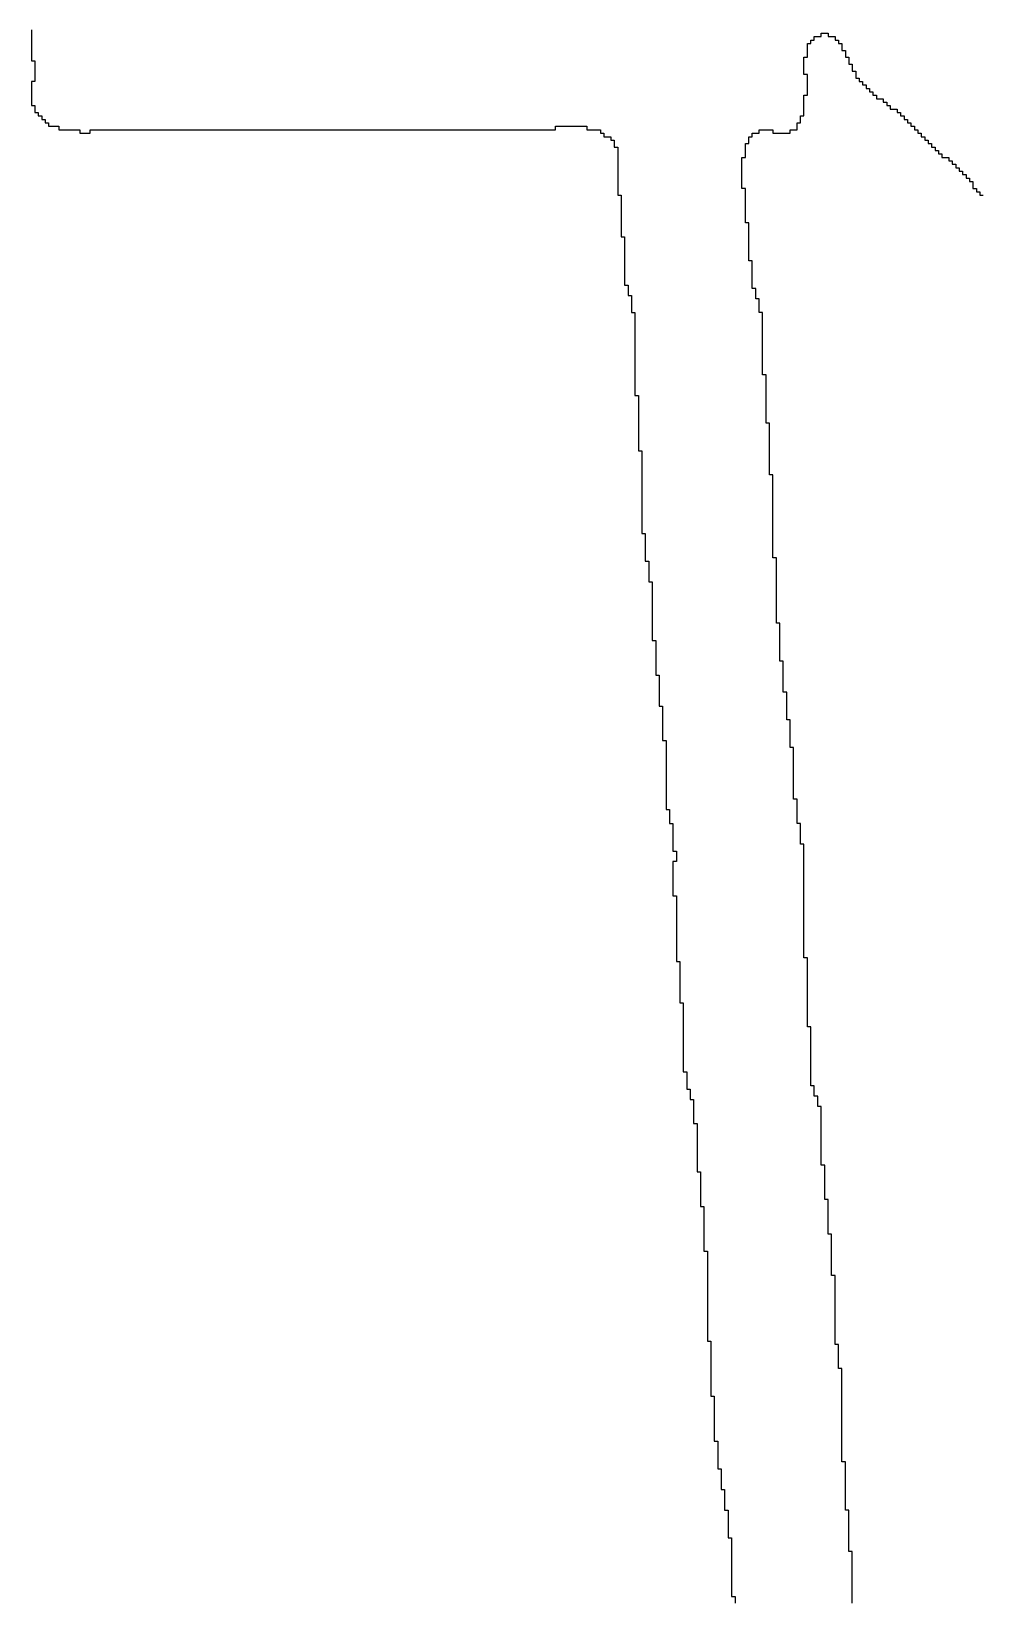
# Model space of a CAD drawing. Header units: millimetres. Extents: x 9.6 to 105, y 7.6 to 66.9.
# Drawn here: x 87.503 to 87.88, y 22.93 to 23.552 of the extents above; entities that cross this region are included whole.
import ezdxf

# ---------------------------------------------------------------- set-up
doc = ezdxf.new("R2010")
doc.units = ezdxf.units.MM
doc.layers.add('BottomOverlay', color=54, linetype='Continuous')

msp = doc.modelspace()

# ---------------------------------------------------------------- linework, layer by layer
at = {"layer": 'BottomOverlay'}
for p, q in [((87.503, 23.55228), (87.503, 23.55092)), ((87.503, 23.55092), (87.503, 23.54955)), ((87.503, 23.54955), (87.503, 23.54818)), ((87.81331, 23.54818), (87.81331, 23.54955)), ((87.81331, 23.54955), (87.81604, 23.54955)), ((87.81604, 23.54955), (87.81604, 23.55092)), ((87.81604, 23.55092), (87.81878, 23.55092)), ((87.81878, 23.55092), (87.81878, 23.54955)), ((87.81878, 23.54955), (87.82151, 23.54955)), ((87.82151, 23.54955), (87.82151, 23.54818)), ((87.503, 23.54818), (87.503, 23.54681)), ((87.503, 23.54681), (87.503, 23.54545)), ((87.503, 23.54545), (87.503, 23.54408)), ((87.503, 23.54408), (87.503, 23.54271)), ((87.503, 23.54271), (87.503, 23.54134)), ((87.81058, 23.54545), (87.81058, 23.54681)), ((87.81058, 23.54681), (87.81195, 23.54681)), ((87.81058, 23.54408), (87.81058, 23.54545)), ((87.81058, 23.54271), (87.81058, 23.54408)), ((87.81058, 23.54134), (87.81058, 23.54271)), ((87.81195, 23.54681), (87.81195, 23.54818)), ((87.81195, 23.54818), (87.81331, 23.54818)), ((87.82151, 23.54818), (87.82288, 23.54818)), ((87.82288, 23.54818), (87.82288, 23.54681)), ((87.82288, 23.54681), (87.82425, 23.54681)), ((87.82425, 23.54681), (87.82425, 23.54545)), ((87.82425, 23.54545), (87.82425, 23.54408)), ((87.82425, 23.54408), (87.82561, 23.54408)), ((87.82561, 23.54408), (87.82561, 23.54271)), ((87.82561, 23.54271), (87.82561, 23.54134)), ((87.503, 23.54134), (87.503, 23.53998)), ((87.503, 23.53998), (87.50437, 23.53998)), ((87.50437, 23.53998), (87.50437, 23.53861)), ((87.50437, 23.53861), (87.50437, 23.53725)), ((87.50437, 23.53725), (87.50437, 23.53588)), ((87.80921, 23.53998), (87.80921, 23.54134)), ((87.80921, 23.54134), (87.81058, 23.54134)), ((87.80921, 23.53861), (87.80921, 23.53998)), ((87.80921, 23.53725), (87.80921, 23.53861)), ((87.80921, 23.53588), (87.80921, 23.53725)), ((87.82561, 23.54134), (87.82698, 23.54134)), ((87.82698, 23.54134), (87.82698, 23.53998)), ((87.82698, 23.53998), (87.82698, 23.53861)), ((87.82698, 23.53861), (87.82835, 23.53861)), ((87.82835, 23.53861), (87.82835, 23.53725)), ((87.82835, 23.53725), (87.82835, 23.53588)), ((87.50437, 23.53178), (87.503, 23.53178)), ((87.503, 23.53178), (87.503, 23.53041)), ((87.503, 23.53041), (87.503, 23.52904)), ((87.50437, 23.53588), (87.50437, 23.53451)), ((87.50437, 23.53451), (87.50437, 23.53314)), ((87.50437, 23.53314), (87.50437, 23.53178)), ((87.80921, 23.53451), (87.80921, 23.53588)), ((87.81058, 23.53451), (87.80921, 23.53451)), ((87.81058, 23.53314), (87.81058, 23.53451)), ((87.81058, 23.53178), (87.81058, 23.53314)), ((87.81058, 23.53041), (87.81058, 23.53178)), ((87.81058, 23.52904), (87.81058, 23.53041)), ((87.82835, 23.53588), (87.82972, 23.53588)), ((87.82972, 23.53588), (87.82972, 23.53451)), ((87.82972, 23.53451), (87.82972, 23.53314)), ((87.82972, 23.53314), (87.83108, 23.53314)), ((87.83108, 23.53314), (87.83108, 23.53178)), ((87.83108, 23.53178), (87.83245, 23.53178)), ((87.83245, 23.53178), (87.83245, 23.53041)), ((87.83245, 23.53041), (87.83382, 23.53041)), ((87.83382, 23.53041), (87.83382, 23.52904)), ((87.503, 23.52904), (87.503, 23.52767)), ((87.503, 23.52767), (87.503, 23.52631)), ((87.503, 23.52631), (87.503, 23.52494)), ((87.503, 23.52494), (87.503, 23.52358)), ((87.80921, 23.52494), (87.80921, 23.52631)), ((87.80921, 23.52631), (87.81058, 23.52631)), ((87.80921, 23.52358), (87.80921, 23.52494)), ((87.81058, 23.52767), (87.81058, 23.52904)), ((87.81058, 23.52631), (87.81058, 23.52767)), ((87.83382, 23.52904), (87.83518, 23.52904)), ((87.83518, 23.52904), (87.83518, 23.52767)), ((87.83518, 23.52767), (87.83655, 23.52767)), ((87.83655, 23.52767), (87.83655, 23.52631)), ((87.83655, 23.52631), (87.83792, 23.52631)), ((87.83792, 23.52631), (87.83792, 23.52494)), ((87.83792, 23.52494), (87.84065, 23.52494)), ((87.84065, 23.52494), (87.84065, 23.52358)), ((87.503, 23.52358), (87.503, 23.52221)), ((87.503, 23.52221), (87.50437, 23.52221)), ((87.50437, 23.52221), (87.50437, 23.52084)), ((87.50437, 23.52084), (87.50437, 23.51947)), ((87.50437, 23.51947), (87.50573, 23.51947)), ((87.50573, 23.51947), (87.50573, 23.51811)), ((87.50573, 23.51811), (87.5071, 23.51811)), ((87.5071, 23.51811), (87.5071, 23.51674)), ((87.80784, 23.51674), (87.80784, 23.51811)), ((87.80784, 23.51811), (87.80921, 23.51811)), ((87.80921, 23.52221), (87.80921, 23.52358)), ((87.80921, 23.52084), (87.80921, 23.52221)), ((87.80921, 23.51947), (87.80921, 23.52084)), ((87.80921, 23.51811), (87.80921, 23.51947)), ((87.84065, 23.52358), (87.84202, 23.52358)), ((87.84202, 23.52358), (87.84202, 23.52221)), ((87.84202, 23.52221), (87.84339, 23.52221)), ((87.84339, 23.52221), (87.84339, 23.52084)), ((87.84339, 23.52084), (87.84612, 23.52084)), ((87.84612, 23.52084), (87.84612, 23.51947)), ((87.84612, 23.51947), (87.84749, 23.51947)), ((87.84749, 23.51947), (87.84749, 23.51811)), ((87.84749, 23.51811), (87.84885, 23.51811)), ((87.84885, 23.51811), (87.84885, 23.51674)), ((87.5071, 23.51674), (87.50847, 23.51674)), ((87.50847, 23.51674), (87.50847, 23.51537)), ((87.50847, 23.51537), (87.50984, 23.51537)), ((87.50984, 23.51537), (87.50984, 23.514)), ((87.50984, 23.514), (87.51393, 23.514)), ((87.51393, 23.514), (87.51393, 23.51264)), ((87.51393, 23.51264), (87.52214, 23.51264)), ((87.52214, 23.51264), (87.52214, 23.51127)), ((87.52624, 23.51127), (87.52624, 23.51264)), ((87.52624, 23.51264), (87.71078, 23.51264)), ((87.71078, 23.51264), (87.71078, 23.514)), ((87.71078, 23.514), (87.72309, 23.514)), ((87.72309, 23.514), (87.72309, 23.51264)), ((87.72309, 23.51264), (87.72856, 23.51264)), ((87.72856, 23.51264), (87.72856, 23.51127)), ((87.79144, 23.51127), (87.79144, 23.51264)), ((87.79144, 23.51264), (87.79691, 23.51264)), ((87.79691, 23.51264), (87.79691, 23.51127)), ((87.80374, 23.51127), (87.80374, 23.51264)), ((87.80374, 23.51264), (87.80648, 23.51264)), ((87.80648, 23.514), (87.80648, 23.51537)), ((87.80648, 23.51537), (87.80784, 23.51537)), ((87.80648, 23.51264), (87.80648, 23.514)), ((87.80784, 23.51537), (87.80784, 23.51674)), ((87.84885, 23.51674), (87.85022, 23.51674)), ((87.85022, 23.51674), (87.85022, 23.51537)), ((87.85022, 23.51537), (87.85159, 23.51537)), ((87.85159, 23.51537), (87.85159, 23.514)), ((87.85159, 23.514), (87.85295, 23.514)), ((87.85295, 23.514), (87.85295, 23.51264)), ((87.85295, 23.51264), (87.85432, 23.51264)), ((87.85432, 23.51264), (87.85432, 23.51127)), ((87.52214, 23.51127), (87.52624, 23.51127)), ((87.72856, 23.51127), (87.72992, 23.51127)), ((87.72992, 23.51127), (87.72992, 23.5099)), ((87.72992, 23.5099), (87.73266, 23.5099)), ((87.73266, 23.5099), (87.73266, 23.50854)), ((87.73266, 23.50854), (87.73402, 23.50854)), ((87.73402, 23.50854), (87.73402, 23.50717)), ((87.73402, 23.50717), (87.73402, 23.5058)), ((87.73402, 23.5058), (87.73539, 23.5058)), ((87.73539, 23.5058), (87.73539, 23.50444)), ((87.78597, 23.5058), (87.78597, 23.50717)), ((87.78597, 23.50717), (87.78734, 23.50717)), ((87.78597, 23.50444), (87.78597, 23.5058)), ((87.78734, 23.50854), (87.78734, 23.5099)), ((87.78734, 23.5099), (87.7887, 23.5099)), ((87.78734, 23.50717), (87.78734, 23.50854)), ((87.7887, 23.5099), (87.7887, 23.51127)), ((87.7887, 23.51127), (87.79144, 23.51127)), ((87.79691, 23.51127), (87.80374, 23.51127)), ((87.85432, 23.51127), (87.85569, 23.51127)), ((87.85569, 23.51127), (87.85569, 23.5099)), ((87.85569, 23.5099), (87.85706, 23.5099)), ((87.85706, 23.5099), (87.85706, 23.50854)), ((87.85706, 23.50854), (87.85842, 23.50854)), ((87.85842, 23.50854), (87.85842, 23.50717)), ((87.85842, 23.50717), (87.85979, 23.50717)), ((87.85979, 23.50717), (87.85979, 23.5058)), ((87.85979, 23.5058), (87.86116, 23.5058)), ((87.86116, 23.5058), (87.86116, 23.50444)), ((87.73539, 23.50444), (87.73539, 23.50307)), ((87.73539, 23.50307), (87.73539, 23.5017)), ((87.73539, 23.5017), (87.73539, 23.50034)), ((87.73539, 23.50034), (87.73539, 23.49897)), ((87.73539, 23.49897), (87.73539, 23.4976)), ((87.7846, 23.50034), (87.7846, 23.5017)), ((87.7846, 23.5017), (87.78597, 23.5017)), ((87.7846, 23.49897), (87.7846, 23.50034)), ((87.7846, 23.4976), (87.7846, 23.49897)), ((87.78597, 23.50307), (87.78597, 23.50444)), ((87.78597, 23.5017), (87.78597, 23.50307)), ((87.86116, 23.50444), (87.86252, 23.50444)), ((87.86252, 23.50444), (87.86252, 23.50307)), ((87.86252, 23.50307), (87.86389, 23.50307)), ((87.86389, 23.50307), (87.86389, 23.5017)), ((87.86389, 23.5017), (87.86662, 23.5017)), ((87.86662, 23.5017), (87.86662, 23.50034)), ((87.86662, 23.50034), (87.86799, 23.50034)), ((87.86799, 23.50034), (87.86799, 23.49897)), ((87.86799, 23.49897), (87.86936, 23.49897)), ((87.86936, 23.49897), (87.86936, 23.4976)), ((87.73539, 23.4976), (87.73539, 23.49623)), ((87.73539, 23.49623), (87.73539, 23.49487)), ((87.73539, 23.49487), (87.73539, 23.4935)), ((87.73539, 23.4935), (87.73539, 23.49213)), ((87.7846, 23.49623), (87.7846, 23.4976)), ((87.7846, 23.49487), (87.7846, 23.49623)), ((87.7846, 23.4935), (87.7846, 23.49487)), ((87.7846, 23.49213), (87.7846, 23.4935)), ((87.86936, 23.4976), (87.87073, 23.4976)), ((87.87073, 23.4976), (87.87073, 23.49623)), ((87.87073, 23.49623), (87.87209, 23.49623)), ((87.87209, 23.49623), (87.87209, 23.49487)), ((87.87209, 23.49487), (87.87346, 23.49487)), ((87.87346, 23.49487), (87.87346, 23.4935)), ((87.87346, 23.4935), (87.87483, 23.4935)), ((87.87483, 23.4935), (87.87483, 23.49213)), ((87.73539, 23.49213), (87.73539, 23.49077)), ((87.73539, 23.49077), (87.73539, 23.4894)), ((87.73539, 23.4894), (87.73539, 23.48803)), ((87.73539, 23.48803), (87.73539, 23.48667)), ((87.73539, 23.48667), (87.73676, 23.48667)), ((87.73676, 23.48667), (87.73676, 23.4853)), ((87.7846, 23.49077), (87.7846, 23.49213)), ((87.7846, 23.4894), (87.7846, 23.49077)), ((87.78597, 23.4894), (87.7846, 23.4894)), ((87.78597, 23.48803), (87.78597, 23.4894)), ((87.78597, 23.48667), (87.78597, 23.48803)), ((87.78597, 23.4853), (87.78597, 23.48667)), ((87.87483, 23.49213), (87.87619, 23.49213)), ((87.87619, 23.49213), (87.87619, 23.49077)), ((87.87619, 23.49077), (87.87619, 23.4894)), ((87.87619, 23.4894), (87.87756, 23.4894)), ((87.87756, 23.4894), (87.87756, 23.48803)), ((87.87756, 23.48803), (87.87893, 23.48803)), ((87.87893, 23.48803), (87.87893, 23.48667)), ((87.87893, 23.48667), (87.88029, 23.48667)), ((87.73676, 23.4853), (87.73676, 23.48393)), ((87.73676, 23.48393), (87.73676, 23.48256)), ((87.73676, 23.48256), (87.73676, 23.4812)), ((87.73676, 23.4812), (87.73676, 23.47983)), ((87.78597, 23.48393), (87.78597, 23.4853)), ((87.78597, 23.48256), (87.78597, 23.48393)), ((87.78597, 23.4812), (87.78597, 23.48256)), ((87.78597, 23.47983), (87.78597, 23.4812)), ((87.73676, 23.47983), (87.73676, 23.47846)), ((87.73676, 23.47846), (87.73676, 23.4771)), ((87.73676, 23.4771), (87.73676, 23.47573)), ((87.73676, 23.47573), (87.73676, 23.47436)), ((87.73676, 23.47436), (87.73676, 23.473)), ((87.78597, 23.47846), (87.78597, 23.47983)), ((87.78597, 23.4771), (87.78597, 23.47846)), ((87.78597, 23.47573), (87.78597, 23.4771)), ((87.78734, 23.47573), (87.78597, 23.47573)), ((87.78734, 23.47436), (87.78734, 23.47573)), ((87.78734, 23.473), (87.78734, 23.47436)), ((87.73676, 23.473), (87.73676, 23.47163)), ((87.73676, 23.47163), (87.73676, 23.47026)), ((87.73676, 23.47026), (87.73813, 23.47026)), ((87.73813, 23.47026), (87.73813, 23.46889)), ((87.73813, 23.46889), (87.73813, 23.46753)), ((87.78734, 23.47163), (87.78734, 23.473)), ((87.78734, 23.47026), (87.78734, 23.47163)), ((87.78734, 23.46889), (87.78734, 23.47026)), ((87.78734, 23.46753), (87.78734, 23.46889)), ((87.73813, 23.46753), (87.73813, 23.46616)), ((87.73813, 23.46616), (87.73813, 23.46479)), ((87.73813, 23.46479), (87.73813, 23.46343)), ((87.73813, 23.46343), (87.73813, 23.46206)), ((87.73813, 23.46206), (87.73813, 23.46069)), ((87.78734, 23.46616), (87.78734, 23.46753)), ((87.78734, 23.46479), (87.78734, 23.46616)), ((87.78734, 23.46343), (87.78734, 23.46479)), ((87.78734, 23.46206), (87.78734, 23.46343)), ((87.78734, 23.46069), (87.78734, 23.46206)), ((87.73813, 23.46069), (87.73813, 23.45933)), ((87.73813, 23.45933), (87.73813, 23.45796)), ((87.73813, 23.45796), (87.73813, 23.45659)), ((87.73813, 23.45659), (87.73813, 23.45522)), ((87.7887, 23.46069), (87.78734, 23.46069)), ((87.7887, 23.45933), (87.7887, 23.46069)), ((87.7887, 23.45796), (87.7887, 23.45933)), ((87.7887, 23.45659), (87.7887, 23.45796)), ((87.7887, 23.45522), (87.7887, 23.45659)), ((87.73813, 23.45522), (87.73813, 23.45386)), ((87.73813, 23.45386), (87.73813, 23.45249)), ((87.73813, 23.45249), (87.73813, 23.45112)), ((87.73813, 23.45112), (87.73949, 23.45112)), ((87.73949, 23.45112), (87.73949, 23.44975)), ((87.73949, 23.44975), (87.73949, 23.44839)), ((87.7887, 23.45386), (87.7887, 23.45522)), ((87.7887, 23.45249), (87.7887, 23.45386)), ((87.7887, 23.45112), (87.7887, 23.45249)), ((87.7887, 23.44975), (87.7887, 23.45112)), ((87.79007, 23.44975), (87.7887, 23.44975)), ((87.79007, 23.44839), (87.79007, 23.44975)), ((87.73949, 23.44839), (87.73949, 23.44702)), ((87.73949, 23.44702), (87.74086, 23.44702)), ((87.74086, 23.44702), (87.74086, 23.44566)), ((87.74086, 23.44566), (87.74086, 23.44429)), ((87.74086, 23.44429), (87.74086, 23.44292)), ((87.74086, 23.44292), (87.74086, 23.44155)), ((87.79007, 23.44702), (87.79007, 23.44839)), ((87.79007, 23.44566), (87.79007, 23.44702)), ((87.79144, 23.44566), (87.79007, 23.44566)), ((87.79144, 23.44429), (87.79144, 23.44566)), ((87.79144, 23.44292), (87.79144, 23.44429)), ((87.79144, 23.44155), (87.79144, 23.44292)), ((87.74086, 23.44155), (87.74086, 23.44019)), ((87.74086, 23.44019), (87.74223, 23.44019)), ((87.74223, 23.44019), (87.74223, 23.43882)), ((87.74223, 23.43882), (87.74223, 23.43745)), ((87.74223, 23.43745), (87.74223, 23.43608)), ((87.79144, 23.44019), (87.79144, 23.44155)), ((87.79281, 23.44019), (87.79144, 23.44019)), ((87.79281, 23.43882), (87.79281, 23.44019)), ((87.79281, 23.43745), (87.79281, 23.43882)), ((87.79281, 23.43608), (87.79281, 23.43745)), ((87.74223, 23.43608), (87.74223, 23.43472)), ((87.74223, 23.43472), (87.74223, 23.43335)), ((87.74223, 23.43335), (87.74223, 23.43199)), ((87.74223, 23.43199), (87.74223, 23.43062)), ((87.74223, 23.43062), (87.74223, 23.42925)), ((87.79281, 23.43472), (87.79281, 23.43608)), ((87.79281, 23.43335), (87.79281, 23.43472)), ((87.79281, 23.43199), (87.79281, 23.43335)), ((87.79281, 23.43062), (87.79281, 23.43199)), ((87.79281, 23.42925), (87.79281, 23.43062)), ((87.74223, 23.42925), (87.74223, 23.42788)), ((87.74223, 23.42788), (87.74223, 23.42652)), ((87.74223, 23.42652), (87.74223, 23.42515)), ((87.74223, 23.42515), (87.74223, 23.42378)), ((87.79281, 23.42788), (87.79281, 23.42925)), ((87.79281, 23.42652), (87.79281, 23.42788)), ((87.79281, 23.42515), (87.79281, 23.42652)), ((87.79281, 23.42378), (87.79281, 23.42515)), ((87.74223, 23.42378), (87.74223, 23.42241)), ((87.74223, 23.42241), (87.74223, 23.42105)), ((87.74223, 23.42105), (87.74223, 23.41968)), ((87.74223, 23.41968), (87.74223, 23.41831)), ((87.74223, 23.41831), (87.74223, 23.41695)), ((87.79281, 23.42241), (87.79281, 23.42378)), ((87.79281, 23.42105), (87.79281, 23.42241)), ((87.79281, 23.41968), (87.79281, 23.42105)), ((87.79281, 23.41831), (87.79281, 23.41968)), ((87.79281, 23.41695), (87.79281, 23.41831)), ((87.74223, 23.41695), (87.74223, 23.41558)), ((87.74223, 23.41558), (87.74223, 23.41421)), ((87.74223, 23.41421), (87.74223, 23.41285)), ((87.74223, 23.41285), (87.74223, 23.41148)), ((87.79281, 23.41558), (87.79281, 23.41695)), ((87.79417, 23.41558), (87.79281, 23.41558)), ((87.79417, 23.41421), (87.79417, 23.41558)), ((87.79417, 23.41285), (87.79417, 23.41421)), ((87.79417, 23.41148), (87.79417, 23.41285)), ((87.74223, 23.41148), (87.74223, 23.41011)), ((87.74223, 23.41011), (87.74223, 23.40875)), ((87.74223, 23.40875), (87.74223, 23.40738)), ((87.74223, 23.40738), (87.74359, 23.40738)), ((87.74359, 23.40738), (87.74359, 23.40601)), ((87.74359, 23.40601), (87.74359, 23.40464)), ((87.79417, 23.41011), (87.79417, 23.41148)), ((87.79417, 23.40875), (87.79417, 23.41011)), ((87.79417, 23.40738), (87.79417, 23.40875)), ((87.79417, 23.40601), (87.79417, 23.40738)), ((87.79417, 23.40464), (87.79417, 23.40601)), ((87.74359, 23.40464), (87.74359, 23.40328)), ((87.74359, 23.40328), (87.74359, 23.40191)), ((87.74359, 23.40191), (87.74359, 23.40054)), ((87.74359, 23.40054), (87.74359, 23.39918)), ((87.79417, 23.40328), (87.79417, 23.40464)), ((87.79417, 23.40191), (87.79417, 23.40328)), ((87.79417, 23.40054), (87.79417, 23.40191)), ((87.79417, 23.39918), (87.79417, 23.40054)), ((87.74359, 23.39918), (87.74359, 23.39781)), ((87.74359, 23.39781), (87.74359, 23.39644)), ((87.74359, 23.39644), (87.74359, 23.39508)), ((87.74359, 23.39508), (87.74359, 23.39371)), ((87.74359, 23.39371), (87.74359, 23.39234)), ((87.79417, 23.39781), (87.79417, 23.39918)), ((87.79417, 23.39644), (87.79417, 23.39781)), ((87.79554, 23.39644), (87.79417, 23.39644)), ((87.79554, 23.39508), (87.79554, 23.39644)), ((87.79554, 23.39371), (87.79554, 23.39508)), ((87.79554, 23.39234), (87.79554, 23.39371)), ((87.74359, 23.39234), (87.74359, 23.39097)), ((87.74359, 23.39097), (87.74359, 23.38961)), ((87.74359, 23.38961), (87.74359, 23.38824)), ((87.74359, 23.38824), (87.74359, 23.38687)), ((87.79554, 23.39097), (87.79554, 23.39234)), ((87.79554, 23.38961), (87.79554, 23.39097)), ((87.79554, 23.38824), (87.79554, 23.38961)), ((87.79554, 23.38687), (87.79554, 23.38824)), ((87.74359, 23.38687), (87.74359, 23.38551)), ((87.74359, 23.38551), (87.74496, 23.38551)), ((87.74496, 23.38551), (87.74496, 23.38414)), ((87.74496, 23.38414), (87.74496, 23.38277)), ((87.74496, 23.38277), (87.74496, 23.38141)), ((87.74496, 23.38141), (87.74496, 23.38004)), ((87.79554, 23.38551), (87.79554, 23.38687)), ((87.79554, 23.38414), (87.79554, 23.38551)), ((87.79554, 23.38277), (87.79554, 23.38414)), ((87.79554, 23.38141), (87.79554, 23.38277)), ((87.79554, 23.38004), (87.79554, 23.38141)), ((87.74496, 23.38004), (87.74496, 23.37867)), ((87.74496, 23.37867), (87.74496, 23.3773)), ((87.74496, 23.3773), (87.74496, 23.37594)), ((87.74496, 23.37594), (87.74496, 23.37457)), ((87.74496, 23.37457), (87.74496, 23.3732)), ((87.79554, 23.37867), (87.79554, 23.38004)), ((87.79554, 23.3773), (87.79554, 23.37867)), ((87.79554, 23.37594), (87.79554, 23.3773)), ((87.79691, 23.37594), (87.79554, 23.37594)), ((87.79691, 23.37457), (87.79691, 23.37594)), ((87.79691, 23.3732), (87.79691, 23.37457)), ((87.74496, 23.3732), (87.74496, 23.37184)), ((87.74496, 23.37184), (87.74496, 23.37047)), ((87.74496, 23.37047), (87.74496, 23.3691)), ((87.74496, 23.3691), (87.74496, 23.36774)), ((87.79691, 23.37184), (87.79691, 23.3732)), ((87.79691, 23.37047), (87.79691, 23.37184)), ((87.79691, 23.3691), (87.79691, 23.37047)), ((87.79691, 23.36774), (87.79691, 23.3691)), ((87.74496, 23.36774), (87.74496, 23.36637)), ((87.74496, 23.36637), (87.74496, 23.365)), ((87.74496, 23.365), (87.74496, 23.36363)), ((87.74496, 23.36363), (87.74496, 23.36227)), ((87.74496, 23.36227), (87.74496, 23.3609)), ((87.79691, 23.36637), (87.79691, 23.36774)), ((87.79691, 23.365), (87.79691, 23.36637)), ((87.79691, 23.36363), (87.79691, 23.365)), ((87.79691, 23.36227), (87.79691, 23.36363)), ((87.79691, 23.3609), (87.79691, 23.36227)), ((87.74496, 23.3609), (87.74496, 23.35953)), ((87.74496, 23.35953), (87.74496, 23.35817)), ((87.74496, 23.35817), (87.74496, 23.3568)), ((87.74496, 23.3568), (87.74496, 23.35543)), ((87.79691, 23.35953), (87.79691, 23.3609)), ((87.79691, 23.35817), (87.79691, 23.35953)), ((87.79691, 23.3568), (87.79691, 23.35817)), ((87.79691, 23.35543), (87.79691, 23.3568)), ((87.74496, 23.35543), (87.74496, 23.35407)), ((87.74496, 23.35407), (87.74496, 23.3527)), ((87.74496, 23.3527), (87.74633, 23.3527)), ((87.74633, 23.3527), (87.74633, 23.35133)), ((87.74633, 23.35133), (87.74633, 23.34996)), ((87.74633, 23.34996), (87.74633, 23.3486)), ((87.79691, 23.35407), (87.79691, 23.35543)), ((87.79691, 23.3527), (87.79691, 23.35407)), ((87.79691, 23.35133), (87.79691, 23.3527)), ((87.79691, 23.34996), (87.79691, 23.35133)), ((87.79691, 23.3486), (87.79691, 23.34996)), ((87.74633, 23.3486), (87.74633, 23.34723)), ((87.74633, 23.34723), (87.74633, 23.34586)), ((87.74633, 23.34586), (87.74633, 23.34449)), ((87.74633, 23.34449), (87.74633, 23.34313)), ((87.79691, 23.34723), (87.79691, 23.3486)), ((87.79691, 23.34586), (87.79691, 23.34723)), ((87.79691, 23.34449), (87.79691, 23.34586)), ((87.79691, 23.34313), (87.79691, 23.34449)), ((87.74633, 23.34313), (87.74633, 23.34176)), ((87.74633, 23.34176), (87.74769, 23.34176)), ((87.74769, 23.34176), (87.74769, 23.3404)), ((87.74769, 23.3404), (87.74769, 23.33903)), ((87.74769, 23.33903), (87.74769, 23.33766)), ((87.74769, 23.33766), (87.74769, 23.33629)), ((87.79827, 23.34313), (87.79691, 23.34313)), ((87.79827, 23.34176), (87.79827, 23.34313)), ((87.79827, 23.3404), (87.79827, 23.34176)), ((87.79827, 23.33903), (87.79827, 23.3404)), ((87.79827, 23.33766), (87.79827, 23.33903)), ((87.79827, 23.33629), (87.79827, 23.33766)), ((87.74769, 23.33629), (87.74769, 23.33493)), ((87.74769, 23.33493), (87.74769, 23.33356)), ((87.74769, 23.33356), (87.74906, 23.33356)), ((87.74906, 23.33356), (87.74906, 23.33219)), ((87.74906, 23.33219), (87.74906, 23.33082)), ((87.79827, 23.33493), (87.79827, 23.33629)), ((87.79827, 23.33356), (87.79827, 23.33493)), ((87.79827, 23.33219), (87.79827, 23.33356)), ((87.79827, 23.33082), (87.79827, 23.33219)), ((87.74906, 23.33082), (87.74906, 23.32946)), ((87.74906, 23.32946), (87.74906, 23.32809)), ((87.74906, 23.32809), (87.74906, 23.32672)), ((87.74906, 23.32672), (87.74906, 23.32536)), ((87.74906, 23.32536), (87.74906, 23.32399)), ((87.79827, 23.32946), (87.79827, 23.33082)), ((87.79827, 23.32809), (87.79827, 23.32946)), ((87.79827, 23.32672), (87.79827, 23.32809)), ((87.79827, 23.32536), (87.79827, 23.32672)), ((87.79827, 23.32399), (87.79827, 23.32536)), ((87.74906, 23.32399), (87.74906, 23.32262)), ((87.74906, 23.32262), (87.74906, 23.32126)), ((87.74906, 23.32126), (87.74906, 23.31989)), ((87.74906, 23.31989), (87.74906, 23.31852)), ((87.74906, 23.31852), (87.74906, 23.31715)), ((87.79827, 23.32262), (87.79827, 23.32399)), ((87.79827, 23.32126), (87.79827, 23.32262)), ((87.79827, 23.31989), (87.79827, 23.32126)), ((87.79827, 23.31852), (87.79827, 23.31989)), ((87.79827, 23.31715), (87.79827, 23.31852)), ((87.74906, 23.31715), (87.74906, 23.31579)), ((87.74906, 23.31579), (87.74906, 23.31442)), ((87.74906, 23.31442), (87.74906, 23.31305)), ((87.74906, 23.31305), (87.74906, 23.31169)), ((87.79964, 23.31715), (87.79827, 23.31715)), ((87.79964, 23.31579), (87.79964, 23.31715)), ((87.79964, 23.31442), (87.79964, 23.31579)), ((87.79964, 23.31305), (87.79964, 23.31442)), ((87.79964, 23.31169), (87.79964, 23.31305)), ((87.74906, 23.31169), (87.74906, 23.31032)), ((87.74906, 23.31032), (87.75043, 23.31032)), ((87.75043, 23.31032), (87.75043, 23.30895)), ((87.75043, 23.30895), (87.75043, 23.30759)), ((87.75043, 23.30759), (87.75043, 23.30622)), ((87.75043, 23.30622), (87.75043, 23.30485)), ((87.79964, 23.31032), (87.79964, 23.31169)), ((87.79964, 23.30895), (87.79964, 23.31032)), ((87.79964, 23.30759), (87.79964, 23.30895)), ((87.79964, 23.30622), (87.79964, 23.30759)), ((87.79964, 23.30485), (87.79964, 23.30622)), ((87.75043, 23.30485), (87.75043, 23.30349)), ((87.75043, 23.30349), (87.75043, 23.30212)), ((87.75043, 23.30212), (87.75043, 23.30075)), ((87.75043, 23.30075), (87.75043, 23.29938)), ((87.79964, 23.30349), (87.79964, 23.30485)), ((87.79964, 23.30212), (87.79964, 23.30349)), ((87.80101, 23.30212), (87.79964, 23.30212)), ((87.80101, 23.30075), (87.80101, 23.30212)), ((87.80101, 23.29938), (87.80101, 23.30075)), ((87.75043, 23.29938), (87.75043, 23.29802)), ((87.75043, 23.29802), (87.75043, 23.29665)), ((87.75043, 23.29665), (87.7518, 23.29665)), ((87.7518, 23.29665), (87.7518, 23.29528)), ((87.7518, 23.29528), (87.7518, 23.29392)), ((87.7518, 23.29392), (87.7518, 23.29255)), ((87.80101, 23.29802), (87.80101, 23.29938)), ((87.80101, 23.29665), (87.80101, 23.29802)), ((87.80101, 23.29528), (87.80101, 23.29665)), ((87.80101, 23.29392), (87.80101, 23.29528)), ((87.80101, 23.29255), (87.80101, 23.29392)), ((87.7518, 23.29255), (87.7518, 23.29118)), ((87.7518, 23.29118), (87.7518, 23.28982)), ((87.7518, 23.28982), (87.7518, 23.28845)), ((87.7518, 23.28845), (87.7518, 23.28708)), ((87.80101, 23.29118), (87.80101, 23.29255)), ((87.80101, 23.28982), (87.80101, 23.29118)), ((87.80237, 23.28982), (87.80101, 23.28982)), ((87.80237, 23.28845), (87.80237, 23.28982)), ((87.80237, 23.28708), (87.80237, 23.28845)), ((87.7518, 23.28708), (87.7518, 23.28571)), ((87.7518, 23.28571), (87.7518, 23.28435)), ((87.7518, 23.28435), (87.75316, 23.28435)), ((87.75316, 23.28435), (87.75316, 23.28298)), ((87.75316, 23.28298), (87.75316, 23.28161)), ((87.75316, 23.28161), (87.75316, 23.28025)), ((87.80237, 23.28571), (87.80237, 23.28708)), ((87.80237, 23.28435), (87.80237, 23.28571)), ((87.80237, 23.28298), (87.80237, 23.28435)), ((87.80237, 23.28161), (87.80237, 23.28298)), ((87.80237, 23.28025), (87.80237, 23.28161)), ((87.75316, 23.28025), (87.75316, 23.27888)), ((87.75316, 23.27888), (87.75316, 23.27751)), ((87.75316, 23.27751), (87.75316, 23.27615)), ((87.75316, 23.27615), (87.75316, 23.27478)), ((87.80237, 23.27888), (87.80237, 23.28025)), ((87.80374, 23.27888), (87.80237, 23.27888)), ((87.80374, 23.27751), (87.80374, 23.27888)), ((87.80374, 23.27615), (87.80374, 23.27751)), ((87.80374, 23.27478), (87.80374, 23.27615)), ((87.75316, 23.27478), (87.75316, 23.27341)), ((87.75316, 23.27341), (87.75316, 23.27204)), ((87.75316, 23.27204), (87.75316, 23.27068)), ((87.75316, 23.27068), (87.75453, 23.27068)), ((87.75453, 23.27068), (87.75453, 23.26931)), ((87.75453, 23.26931), (87.75453, 23.26794)), ((87.80374, 23.27341), (87.80374, 23.27478)), ((87.80374, 23.27204), (87.80374, 23.27341)), ((87.80374, 23.27068), (87.80374, 23.27204)), ((87.80374, 23.26931), (87.80374, 23.27068)), ((87.80374, 23.26794), (87.80374, 23.26931)), ((87.75453, 23.26794), (87.75453, 23.26658)), ((87.75453, 23.26658), (87.75453, 23.26521)), ((87.75453, 23.26521), (87.75453, 23.26384)), ((87.75453, 23.26384), (87.75453, 23.26248)), ((87.80511, 23.26794), (87.80374, 23.26794)), ((87.80511, 23.26658), (87.80511, 23.26794)), ((87.80511, 23.26521), (87.80511, 23.26658)), ((87.80511, 23.26384), (87.80511, 23.26521)), ((87.80511, 23.26248), (87.80511, 23.26384)), ((87.75453, 23.26248), (87.75453, 23.26111)), ((87.75453, 23.26111), (87.75453, 23.25974)), ((87.75453, 23.25974), (87.75453, 23.25837)), ((87.75453, 23.25837), (87.75453, 23.25701)), ((87.75453, 23.25701), (87.75453, 23.25564)), ((87.80511, 23.26111), (87.80511, 23.26248)), ((87.80511, 23.25974), (87.80511, 23.26111)), ((87.80511, 23.25837), (87.80511, 23.25974)), ((87.80511, 23.25701), (87.80511, 23.25837)), ((87.80511, 23.25564), (87.80511, 23.25701)), ((87.75453, 23.25564), (87.75453, 23.25427)), ((87.75453, 23.25427), (87.75453, 23.2529)), ((87.75453, 23.2529), (87.75453, 23.25154)), ((87.75453, 23.25154), (87.75453, 23.25017)), ((87.75453, 23.25017), (87.75453, 23.24881)), ((87.80511, 23.25427), (87.80511, 23.25564)), ((87.80511, 23.2529), (87.80511, 23.25427)), ((87.80511, 23.25154), (87.80511, 23.2529)), ((87.80511, 23.25017), (87.80511, 23.25154)), ((87.80511, 23.24881), (87.80511, 23.25017)), ((87.75453, 23.24881), (87.75453, 23.24744)), ((87.75453, 23.24744), (87.75453, 23.24607)), ((87.75453, 23.24607), (87.75453, 23.2447)), ((87.75453, 23.2447), (87.75453, 23.24334)), ((87.80511, 23.24744), (87.80511, 23.24881)), ((87.80648, 23.24744), (87.80511, 23.24744)), ((87.80648, 23.24607), (87.80648, 23.24744)), ((87.80648, 23.2447), (87.80648, 23.24607)), ((87.80648, 23.24334), (87.80648, 23.2447)), ((87.75453, 23.24334), (87.7559, 23.24334)), ((87.7559, 23.24334), (87.7559, 23.24197)), ((87.7559, 23.24197), (87.7559, 23.2406)), ((87.7559, 23.2406), (87.7559, 23.23923)), ((87.7559, 23.23923), (87.7559, 23.23787)), ((87.7559, 23.23787), (87.75726, 23.23787)), ((87.75726, 23.23787), (87.75726, 23.2365)), ((87.80648, 23.24197), (87.80648, 23.24334)), ((87.80648, 23.2406), (87.80648, 23.24197)), ((87.80648, 23.23923), (87.80648, 23.2406)), ((87.80648, 23.23787), (87.80648, 23.23923)), ((87.80784, 23.23787), (87.80648, 23.23787)), ((87.80784, 23.2365), (87.80784, 23.23787)), ((87.75726, 23.2365), (87.75726, 23.23514)), ((87.75726, 23.23514), (87.75726, 23.23377)), ((87.75726, 23.23377), (87.75726, 23.2324)), ((87.75726, 23.2324), (87.75726, 23.23103)), ((87.80784, 23.23514), (87.80784, 23.2365)), ((87.80784, 23.23377), (87.80784, 23.23514)), ((87.80784, 23.2324), (87.80784, 23.23377)), ((87.80784, 23.23103), (87.80784, 23.2324)), ((87.75726, 23.23103), (87.75726, 23.22967)), ((87.75726, 23.22967), (87.75726, 23.2283)), ((87.75726, 23.2283), (87.75726, 23.22693)), ((87.75726, 23.22693), (87.75863, 23.22693)), ((87.75863, 23.22693), (87.75863, 23.22556)), ((87.75863, 23.22556), (87.75863, 23.2242)), ((87.80784, 23.22967), (87.80784, 23.23103)), ((87.80921, 23.22967), (87.80784, 23.22967)), ((87.80921, 23.2283), (87.80921, 23.22967)), ((87.80921, 23.22693), (87.80921, 23.2283)), ((87.80921, 23.22556), (87.80921, 23.22693)), ((87.80921, 23.2242), (87.80921, 23.22556)), ((87.75863, 23.22283), (87.75726, 23.22283)), ((87.75726, 23.22283), (87.75726, 23.22146)), ((87.75726, 23.22146), (87.75726, 23.2201)), ((87.75726, 23.2201), (87.75726, 23.21873)), ((87.75863, 23.2242), (87.75863, 23.22283)), ((87.80921, 23.22283), (87.80921, 23.2242)), ((87.80921, 23.22146), (87.80921, 23.22283)), ((87.80921, 23.2201), (87.80921, 23.22146)), ((87.80921, 23.21873), (87.80921, 23.2201)), ((87.75726, 23.21873), (87.75726, 23.21736)), ((87.75726, 23.21736), (87.75726, 23.216)), ((87.75726, 23.216), (87.75726, 23.21463)), ((87.75726, 23.21463), (87.75726, 23.21326)), ((87.75726, 23.21326), (87.75726, 23.2119)), ((87.80921, 23.21736), (87.80921, 23.21873)), ((87.80921, 23.216), (87.80921, 23.21736)), ((87.80921, 23.21463), (87.80921, 23.216)), ((87.80921, 23.21326), (87.80921, 23.21463)), ((87.80921, 23.2119), (87.80921, 23.21326)), ((87.75726, 23.2119), (87.75726, 23.21053)), ((87.75726, 23.21053), (87.75726, 23.20916)), ((87.75726, 23.20916), (87.75863, 23.20916)), ((87.75863, 23.20916), (87.75863, 23.20779)), ((87.75863, 23.20779), (87.75863, 23.20643)), ((87.80921, 23.21053), (87.80921, 23.2119)), ((87.80921, 23.20916), (87.80921, 23.21053)), ((87.80921, 23.20779), (87.80921, 23.20916)), ((87.80921, 23.20643), (87.80921, 23.20779)), ((87.75863, 23.20643), (87.75863, 23.20506)), ((87.75863, 23.20506), (87.75863, 23.20369)), ((87.75863, 23.20369), (87.75863, 23.20233)), ((87.75863, 23.20233), (87.75863, 23.20096)), ((87.75863, 23.20096), (87.75863, 23.19959)), ((87.80921, 23.20506), (87.80921, 23.20643)), ((87.80921, 23.20369), (87.80921, 23.20506)), ((87.80921, 23.20233), (87.80921, 23.20369)), ((87.80921, 23.20096), (87.80921, 23.20233)), ((87.80921, 23.19959), (87.80921, 23.20096)), ((87.75863, 23.19959), (87.75863, 23.19823)), ((87.75863, 23.19823), (87.75863, 23.19686)), ((87.75863, 23.19686), (87.75863, 23.19549)), ((87.75863, 23.19549), (87.75863, 23.19412)), ((87.75863, 23.19412), (87.75863, 23.19276)), ((87.80921, 23.19823), (87.80921, 23.19959)), ((87.80921, 23.19686), (87.80921, 23.19823)), ((87.80921, 23.19549), (87.80921, 23.19686)), ((87.80921, 23.19412), (87.80921, 23.19549)), ((87.80921, 23.19276), (87.80921, 23.19412)), ((87.75863, 23.19276), (87.75863, 23.19139)), ((87.75863, 23.19139), (87.75863, 23.19002)), ((87.75863, 23.19002), (87.75863, 23.18866)), ((87.75863, 23.18866), (87.75863, 23.18729)), ((87.80921, 23.19139), (87.80921, 23.19276)), ((87.80921, 23.19002), (87.80921, 23.19139)), ((87.80921, 23.18866), (87.80921, 23.19002)), ((87.80921, 23.18729), (87.80921, 23.18866)), ((87.75863, 23.18729), (87.75863, 23.18592)), ((87.75863, 23.18592), (87.75863, 23.18456)), ((87.75863, 23.18456), (87.75863, 23.18319)), ((87.75863, 23.18319), (87.76, 23.18319)), ((87.76, 23.18319), (87.76, 23.18182)), ((87.76, 23.18182), (87.76, 23.18045)), ((87.80921, 23.18592), (87.80921, 23.18729)), ((87.80921, 23.18456), (87.80921, 23.18592)), ((87.81058, 23.18456), (87.80921, 23.18456)), ((87.81058, 23.18319), (87.81058, 23.18456)), ((87.81058, 23.18182), (87.81058, 23.18319)), ((87.81058, 23.18045), (87.81058, 23.18182)), ((87.76, 23.18045), (87.76, 23.17909)), ((87.76, 23.17909), (87.76, 23.17772)), ((87.76, 23.17772), (87.76, 23.17635)), ((87.76, 23.17635), (87.76, 23.17499)), ((87.81058, 23.17909), (87.81058, 23.18045)), ((87.81058, 23.17772), (87.81058, 23.17909)), ((87.81058, 23.17635), (87.81058, 23.17772)), ((87.81058, 23.17499), (87.81058, 23.17635)), ((87.76, 23.17499), (87.76, 23.17362)), ((87.76, 23.17362), (87.76, 23.17225)), ((87.76, 23.17225), (87.76, 23.17089)), ((87.76, 23.17089), (87.76, 23.16952)), ((87.76, 23.16952), (87.76, 23.16815)), ((87.81058, 23.17362), (87.81058, 23.17499)), ((87.81058, 23.17225), (87.81058, 23.17362)), ((87.81058, 23.17089), (87.81058, 23.17225)), ((87.81058, 23.16952), (87.81058, 23.17089)), ((87.81058, 23.16815), (87.81058, 23.16952)), ((87.76, 23.16815), (87.76, 23.16678)), ((87.76, 23.16678), (87.76136, 23.16678)), ((87.76136, 23.16678), (87.76136, 23.16542)), ((87.76136, 23.16542), (87.76136, 23.16405)), ((87.76136, 23.16405), (87.76136, 23.16268)), ((87.81058, 23.16678), (87.81058, 23.16815)), ((87.81058, 23.16542), (87.81058, 23.16678)), ((87.81058, 23.16405), (87.81058, 23.16542)), ((87.81058, 23.16268), (87.81058, 23.16405)), ((87.76136, 23.16268), (87.76136, 23.16132)), ((87.76136, 23.16132), (87.76136, 23.15995)), ((87.76136, 23.15995), (87.76136, 23.15858)), ((87.76136, 23.15858), (87.76136, 23.15722)), ((87.76136, 23.15722), (87.76136, 23.15585)), ((87.81058, 23.16132), (87.81058, 23.16268)), ((87.81058, 23.15995), (87.81058, 23.16132)), ((87.81058, 23.15858), (87.81058, 23.15995)), ((87.81058, 23.15722), (87.81058, 23.15858)), ((87.81195, 23.15722), (87.81058, 23.15722)), ((87.81195, 23.15585), (87.81195, 23.15722)), ((87.76136, 23.15585), (87.76136, 23.15448)), ((87.76136, 23.15448), (87.76136, 23.15311)), ((87.76136, 23.15311), (87.76136, 23.15175)), ((87.76136, 23.15175), (87.76136, 23.15038)), ((87.81195, 23.15448), (87.81195, 23.15585)), ((87.81195, 23.15311), (87.81195, 23.15448)), ((87.81195, 23.15175), (87.81195, 23.15311)), ((87.81195, 23.15038), (87.81195, 23.15175)), ((87.76136, 23.15038), (87.76136, 23.14901)), ((87.76136, 23.14901), (87.76136, 23.14764)), ((87.76136, 23.14764), (87.76136, 23.14628)), ((87.76136, 23.14628), (87.76136, 23.14491)), ((87.76136, 23.14491), (87.76136, 23.14355)), ((87.81195, 23.14901), (87.81195, 23.15038)), ((87.81195, 23.14764), (87.81195, 23.14901)), ((87.81195, 23.14628), (87.81195, 23.14764)), ((87.81195, 23.14491), (87.81195, 23.14628)), ((87.81195, 23.14355), (87.81195, 23.14491)), ((87.76136, 23.14355), (87.76136, 23.14218)), ((87.76136, 23.14218), (87.76136, 23.14081)), ((87.76136, 23.14081), (87.76136, 23.13944)), ((87.76136, 23.13944), (87.76273, 23.13944)), ((87.76273, 23.13944), (87.76273, 23.13808)), ((87.81195, 23.14218), (87.81195, 23.14355)), ((87.81195, 23.14081), (87.81195, 23.14218)), ((87.81195, 23.13944), (87.81195, 23.14081)), ((87.81195, 23.13808), (87.81195, 23.13944)), ((87.76273, 23.13808), (87.76273, 23.13671)), ((87.76273, 23.13671), (87.76273, 23.13534)), ((87.76273, 23.13534), (87.76273, 23.13397)), ((87.76273, 23.13397), (87.76273, 23.13261)), ((87.76273, 23.13261), (87.7641, 23.13261)), ((87.7641, 23.13261), (87.7641, 23.13124)), ((87.81195, 23.13671), (87.81195, 23.13808)), ((87.81195, 23.13534), (87.81195, 23.13671)), ((87.81195, 23.13397), (87.81195, 23.13534)), ((87.81331, 23.13397), (87.81195, 23.13397)), ((87.81331, 23.13261), (87.81331, 23.13397)), ((87.81331, 23.13124), (87.81331, 23.13261)), ((87.7641, 23.13124), (87.7641, 23.12987)), ((87.7641, 23.12987), (87.7641, 23.12851)), ((87.7641, 23.12851), (87.76547, 23.12851)), ((87.76547, 23.12851), (87.76547, 23.12714)), ((87.76547, 23.12714), (87.76547, 23.12577)), ((87.76547, 23.12577), (87.76547, 23.12441)), ((87.81331, 23.12987), (87.81331, 23.13124)), ((87.81468, 23.12987), (87.81331, 23.12987)), ((87.81468, 23.12851), (87.81468, 23.12987)), ((87.81468, 23.12714), (87.81468, 23.12851)), ((87.81468, 23.12577), (87.81468, 23.12714)), ((87.81604, 23.12577), (87.81468, 23.12577)), ((87.81604, 23.12441), (87.81604, 23.12577)), ((87.76547, 23.12441), (87.76547, 23.12304)), ((87.76547, 23.12304), (87.76547, 23.12167)), ((87.76547, 23.12167), (87.76547, 23.1203)), ((87.76547, 23.1203), (87.76547, 23.11894)), ((87.81604, 23.12304), (87.81604, 23.12441)), ((87.81604, 23.12167), (87.81604, 23.12304)), ((87.81604, 23.1203), (87.81604, 23.12167)), ((87.81604, 23.11894), (87.81604, 23.1203)), ((87.76547, 23.11894), (87.76683, 23.11894)), ((87.76683, 23.11894), (87.76683, 23.11757)), ((87.76683, 23.11757), (87.76683, 23.1162)), ((87.76683, 23.1162), (87.76683, 23.11484)), ((87.76683, 23.11484), (87.76683, 23.11347)), ((87.76683, 23.11347), (87.76683, 23.1121)), ((87.81604, 23.11757), (87.81604, 23.11894)), ((87.81604, 23.1162), (87.81604, 23.11757)), ((87.81604, 23.11484), (87.81604, 23.1162)), ((87.81604, 23.11347), (87.81604, 23.11484)), ((87.81604, 23.1121), (87.81604, 23.11347)), ((87.76683, 23.1121), (87.76683, 23.11074)), ((87.76683, 23.11074), (87.76683, 23.10937)), ((87.76683, 23.10937), (87.76683, 23.108)), ((87.76683, 23.108), (87.76683, 23.10664)), ((87.81604, 23.11074), (87.81604, 23.1121)), ((87.81604, 23.10937), (87.81604, 23.11074)), ((87.81604, 23.108), (87.81604, 23.10937)), ((87.81604, 23.10664), (87.81604, 23.108)), ((87.76683, 23.10664), (87.76683, 23.10527)), ((87.76683, 23.10527), (87.76683, 23.1039)), ((87.76683, 23.1039), (87.76683, 23.10253)), ((87.76683, 23.10253), (87.76683, 23.10117)), ((87.76683, 23.10117), (87.76683, 23.0998)), ((87.81604, 23.10527), (87.81604, 23.10664)), ((87.81604, 23.1039), (87.81604, 23.10527)), ((87.81604, 23.10253), (87.81604, 23.1039)), ((87.81741, 23.10253), (87.81604, 23.10253)), ((87.81741, 23.10117), (87.81741, 23.10253)), ((87.81741, 23.0998), (87.81741, 23.10117)), ((87.76683, 23.0998), (87.7682, 23.0998)), ((87.7682, 23.0998), (87.7682, 23.09843)), ((87.7682, 23.09843), (87.7682, 23.09707)), ((87.7682, 23.09707), (87.7682, 23.0957)), ((87.7682, 23.0957), (87.7682, 23.09433)), ((87.81741, 23.09843), (87.81741, 23.0998)), ((87.81741, 23.09707), (87.81741, 23.09843)), ((87.81741, 23.0957), (87.81741, 23.09707)), ((87.81741, 23.09433), (87.81741, 23.0957)), ((87.7682, 23.09433), (87.7682, 23.09297)), ((87.7682, 23.09297), (87.7682, 23.0916)), ((87.7682, 23.0916), (87.7682, 23.09023)), ((87.7682, 23.09023), (87.7682, 23.08886)), ((87.7682, 23.08886), (87.7682, 23.0875)), ((87.81741, 23.09297), (87.81741, 23.09433)), ((87.81741, 23.0916), (87.81741, 23.09297)), ((87.81741, 23.09023), (87.81741, 23.0916)), ((87.81741, 23.08886), (87.81741, 23.09023)), ((87.81878, 23.08886), (87.81741, 23.08886)), ((87.81878, 23.0875), (87.81878, 23.08886)), ((87.7682, 23.0875), (87.7682, 23.08613)), ((87.7682, 23.08613), (87.76957, 23.08613)), ((87.76957, 23.08613), (87.76957, 23.08476)), ((87.76957, 23.08476), (87.76957, 23.0834)), ((87.76957, 23.0834), (87.76957, 23.08203)), ((87.81878, 23.08613), (87.81878, 23.0875)), ((87.81878, 23.08476), (87.81878, 23.08613)), ((87.81878, 23.0834), (87.81878, 23.08476)), ((87.81878, 23.08203), (87.81878, 23.0834)), ((87.76957, 23.08203), (87.76957, 23.08066)), ((87.76957, 23.08066), (87.76957, 23.0793)), ((87.76957, 23.0793), (87.76957, 23.07793)), ((87.76957, 23.07793), (87.76957, 23.07656)), ((87.76957, 23.07656), (87.76957, 23.07519)), ((87.81878, 23.08066), (87.81878, 23.08203)), ((87.81878, 23.0793), (87.81878, 23.08066)), ((87.81878, 23.07793), (87.81878, 23.0793)), ((87.81878, 23.07656), (87.81878, 23.07793)), ((87.81878, 23.07519), (87.81878, 23.07656)), ((87.76957, 23.07519), (87.76957, 23.07383)), ((87.76957, 23.07383), (87.76957, 23.07246)), ((87.76957, 23.07246), (87.76957, 23.07109)), ((87.76957, 23.07109), (87.76957, 23.06973)), ((87.76957, 23.06973), (87.76957, 23.06836)), ((87.82015, 23.07519), (87.81878, 23.07519)), ((87.82015, 23.07383), (87.82015, 23.07519)), ((87.82015, 23.07246), (87.82015, 23.07383)), ((87.82015, 23.07109), (87.82015, 23.07246)), ((87.82015, 23.06973), (87.82015, 23.07109)), ((87.82015, 23.06836), (87.82015, 23.06973)), ((87.76957, 23.06836), (87.77093, 23.06836)), ((87.77093, 23.06836), (87.77093, 23.06699)), ((87.77093, 23.06699), (87.77093, 23.06563)), ((87.77093, 23.06563), (87.77093, 23.06426)), ((87.77093, 23.06426), (87.77093, 23.06289)), ((87.82015, 23.06699), (87.82015, 23.06836)), ((87.82015, 23.06563), (87.82015, 23.06699)), ((87.82015, 23.06426), (87.82015, 23.06563)), ((87.82015, 23.06289), (87.82015, 23.06426)), ((87.77093, 23.06289), (87.77093, 23.06152)), ((87.77093, 23.06152), (87.77093, 23.06016)), ((87.77093, 23.06016), (87.77093, 23.05879)), ((87.77093, 23.05879), (87.77093, 23.05742)), ((87.77093, 23.05742), (87.77093, 23.05605)), ((87.82015, 23.06152), (87.82015, 23.06289)), ((87.82015, 23.06016), (87.82015, 23.06152)), ((87.82015, 23.05879), (87.82015, 23.06016)), ((87.82151, 23.05879), (87.82015, 23.05879)), ((87.82151, 23.05742), (87.82151, 23.05879)), ((87.82151, 23.05605), (87.82151, 23.05742)), ((87.77093, 23.05605), (87.77093, 23.05469)), ((87.77093, 23.05469), (87.77093, 23.05332)), ((87.77093, 23.05332), (87.77093, 23.05196)), ((87.77093, 23.05196), (87.77093, 23.05059)), ((87.82151, 23.05469), (87.82151, 23.05605)), ((87.82151, 23.05332), (87.82151, 23.05469)), ((87.82151, 23.05196), (87.82151, 23.05332)), ((87.82151, 23.05059), (87.82151, 23.05196)), ((87.77093, 23.05059), (87.77093, 23.04922)), ((87.77093, 23.04922), (87.77093, 23.04785)), ((87.77093, 23.04785), (87.77093, 23.04649)), ((87.77093, 23.04649), (87.77093, 23.04512)), ((87.77093, 23.04512), (87.77093, 23.04375)), ((87.82151, 23.04922), (87.82151, 23.05059)), ((87.82151, 23.04785), (87.82151, 23.04922)), ((87.82151, 23.04649), (87.82151, 23.04785)), ((87.82151, 23.04512), (87.82151, 23.04649)), ((87.82151, 23.04375), (87.82151, 23.04512)), ((87.77093, 23.04375), (87.77093, 23.04238)), ((87.77093, 23.04238), (87.77093, 23.04102)), ((87.77093, 23.04102), (87.77093, 23.03965)), ((87.77093, 23.03965), (87.77093, 23.03829)), ((87.82151, 23.04238), (87.82151, 23.04375)), ((87.82151, 23.04102), (87.82151, 23.04238)), ((87.82151, 23.03965), (87.82151, 23.04102)), ((87.82151, 23.03829), (87.82151, 23.03965)), ((87.77093, 23.03829), (87.77093, 23.03692)), ((87.77093, 23.03692), (87.77093, 23.03555)), ((87.77093, 23.03555), (87.77093, 23.03418)), ((87.77093, 23.03418), (87.77093, 23.03282)), ((87.77093, 23.03282), (87.7723, 23.03282)), ((87.7723, 23.03282), (87.7723, 23.03145)), ((87.82151, 23.03692), (87.82151, 23.03829)), ((87.82151, 23.03555), (87.82151, 23.03692)), ((87.82151, 23.03418), (87.82151, 23.03555)), ((87.82151, 23.03282), (87.82151, 23.03418)), ((87.82151, 23.03145), (87.82151, 23.03282)), ((87.7723, 23.03145), (87.7723, 23.03008)), ((87.7723, 23.03008), (87.7723, 23.02871)), ((87.7723, 23.02871), (87.7723, 23.02735)), ((87.7723, 23.02735), (87.7723, 23.02598)), ((87.82288, 23.03145), (87.82151, 23.03145)), ((87.82288, 23.03008), (87.82288, 23.03145)), ((87.82288, 23.02871), (87.82288, 23.03008)), ((87.82288, 23.02735), (87.82288, 23.02871)), ((87.82288, 23.02598), (87.82288, 23.02735)), ((87.7723, 23.02598), (87.7723, 23.02461)), ((87.7723, 23.02461), (87.7723, 23.02325)), ((87.7723, 23.02325), (87.7723, 23.02188)), ((87.7723, 23.02188), (87.7723, 23.02051)), ((87.7723, 23.02051), (87.7723, 23.01915)), ((87.82288, 23.02461), (87.82288, 23.02598)), ((87.82288, 23.02325), (87.82288, 23.02461)), ((87.82288, 23.02188), (87.82288, 23.02325)), ((87.82425, 23.02188), (87.82288, 23.02188)), ((87.82425, 23.02051), (87.82425, 23.02188)), ((87.82425, 23.01915), (87.82425, 23.02051)), ((87.7723, 23.01915), (87.7723, 23.01778)), ((87.7723, 23.01778), (87.7723, 23.01641)), ((87.7723, 23.01641), (87.7723, 23.01505)), ((87.7723, 23.01505), (87.7723, 23.01368)), ((87.82425, 23.01778), (87.82425, 23.01915)), ((87.82425, 23.01641), (87.82425, 23.01778)), ((87.82425, 23.01505), (87.82425, 23.01641)), ((87.82425, 23.01368), (87.82425, 23.01505)), ((87.7723, 23.01368), (87.7723, 23.01231)), ((87.7723, 23.01231), (87.7723, 23.01094)), ((87.7723, 23.01094), (87.77367, 23.01094)), ((87.77367, 23.01094), (87.77367, 23.00958)), ((87.77367, 23.00958), (87.77367, 23.00821)), ((87.77367, 23.00821), (87.77367, 23.00684)), ((87.82425, 23.01231), (87.82425, 23.01368)), ((87.82425, 23.01094), (87.82425, 23.01231)), ((87.82425, 23.00958), (87.82425, 23.01094)), ((87.82425, 23.00821), (87.82425, 23.00958)), ((87.82425, 23.00684), (87.82425, 23.00821)), ((87.77367, 23.00684), (87.77367, 23.00548)), ((87.77367, 23.00548), (87.77367, 23.00411)), ((87.77367, 23.00411), (87.77367, 23.00274)), ((87.77367, 23.00274), (87.77367, 23.00138)), ((87.77367, 23.00138), (87.77367, 23.00001)), ((87.82425, 23.00548), (87.82425, 23.00684)), ((87.82425, 23.00411), (87.82425, 23.00548)), ((87.82425, 23.00274), (87.82425, 23.00411)), ((87.82425, 23.00138), (87.82425, 23.00274)), ((87.82425, 23.00001), (87.82425, 23.00138)), ((87.77367, 23.00001), (87.77367, 22.99864)), ((87.77367, 22.99864), (87.77367, 22.99727)), ((87.77367, 22.99727), (87.77367, 22.99591)), ((87.77367, 22.99591), (87.77367, 22.99454)), ((87.82425, 22.99864), (87.82425, 23.00001)), ((87.82425, 22.99727), (87.82425, 22.99864)), ((87.82425, 22.99591), (87.82425, 22.99727)), ((87.82425, 22.99454), (87.82425, 22.99591)), ((87.77367, 22.99454), (87.77367, 22.99317)), ((87.77367, 22.99317), (87.77503, 22.99317)), ((87.77503, 22.99317), (87.77503, 22.99181)), ((87.77503, 22.99181), (87.77503, 22.99044)), ((87.77503, 22.99044), (87.77503, 22.98907)), ((87.77503, 22.98907), (87.77503, 22.98771)), ((87.82425, 22.99317), (87.82425, 22.99454)), ((87.82425, 22.99181), (87.82425, 22.99317)), ((87.82425, 22.99044), (87.82425, 22.99181)), ((87.82425, 22.98907), (87.82425, 22.99044)), ((87.82425, 22.98771), (87.82425, 22.98907)), ((87.77503, 22.98771), (87.77503, 22.98634)), ((87.77503, 22.98634), (87.77503, 22.98497)), ((87.77503, 22.98497), (87.77503, 22.9836)), ((87.77503, 22.9836), (87.77503, 22.98224)), ((87.82425, 22.98634), (87.82425, 22.98771)), ((87.82425, 22.98497), (87.82425, 22.98634)), ((87.82561, 22.98497), (87.82425, 22.98497)), ((87.82561, 22.9836), (87.82561, 22.98497)), ((87.82561, 22.98224), (87.82561, 22.9836)), ((87.77503, 22.98224), (87.7764, 22.98224)), ((87.7764, 22.98224), (87.7764, 22.98087)), ((87.7764, 22.98087), (87.7764, 22.9795)), ((87.7764, 22.9795), (87.7764, 22.97814)), ((87.7764, 22.97814), (87.7764, 22.97677)), ((87.7764, 22.97677), (87.7764, 22.9754)), ((87.82561, 22.98087), (87.82561, 22.98224)), ((87.82561, 22.9795), (87.82561, 22.98087)), ((87.82561, 22.97814), (87.82561, 22.9795)), ((87.82561, 22.97677), (87.82561, 22.97814)), ((87.82561, 22.9754), (87.82561, 22.97677)), ((87.7764, 22.9754), (87.7764, 22.97404)), ((87.7764, 22.97404), (87.77777, 22.97404)), ((87.77777, 22.97404), (87.77777, 22.97267)), ((87.77777, 22.97267), (87.77777, 22.9713)), ((87.77777, 22.9713), (87.77777, 22.96993)), ((87.82561, 22.97404), (87.82561, 22.9754)), ((87.82561, 22.97267), (87.82561, 22.97404)), ((87.82561, 22.9713), (87.82561, 22.97267)), ((87.82561, 22.96993), (87.82561, 22.9713)), ((87.77777, 22.96993), (87.77777, 22.96857)), ((87.77777, 22.96857), (87.77777, 22.9672)), ((87.77777, 22.9672), (87.77777, 22.96583)), ((87.77777, 22.96583), (87.77914, 22.96583)), ((87.77914, 22.96583), (87.77914, 22.96447)), ((87.77914, 22.96447), (87.77914, 22.9631)), ((87.82561, 22.96857), (87.82561, 22.96993)), ((87.82561, 22.9672), (87.82561, 22.96857)), ((87.82561, 22.96583), (87.82561, 22.9672)), ((87.82698, 22.96583), (87.82561, 22.96583)), ((87.82698, 22.96447), (87.82698, 22.96583)), ((87.82698, 22.9631), (87.82698, 22.96447)), ((87.77914, 22.9631), (87.77914, 22.96173)), ((87.77914, 22.96173), (87.77914, 22.96037)), ((87.77914, 22.96037), (87.77914, 22.959)), ((87.77914, 22.959), (87.77914, 22.95763)), ((87.82698, 22.96173), (87.82698, 22.9631)), ((87.82698, 22.96037), (87.82698, 22.96173)), ((87.82698, 22.959), (87.82698, 22.96037)), ((87.82698, 22.95763), (87.82698, 22.959)), ((87.77914, 22.95763), (87.77914, 22.95626)), ((87.77914, 22.95626), (87.77914, 22.9549)), ((87.77914, 22.9549), (87.7805, 22.9549)), ((87.7805, 22.9549), (87.7805, 22.95353)), ((87.7805, 22.95353), (87.7805, 22.95216)), ((87.7805, 22.95216), (87.7805, 22.95079)), ((87.82698, 22.95626), (87.82698, 22.95763)), ((87.82698, 22.9549), (87.82698, 22.95626)), ((87.82698, 22.95353), (87.82698, 22.9549)), ((87.82698, 22.95216), (87.82698, 22.95353)), ((87.82698, 22.95079), (87.82698, 22.95216)), ((87.7805, 22.95079), (87.7805, 22.94943)), ((87.7805, 22.94943), (87.7805, 22.94806)), ((87.7805, 22.94806), (87.7805, 22.9467)), ((87.7805, 22.9467), (87.7805, 22.94533)), ((87.7805, 22.94533), (87.7805, 22.94396)), ((87.82698, 22.94943), (87.82698, 22.95079)), ((87.82835, 22.94943), (87.82698, 22.94943)), ((87.82835, 22.94806), (87.82835, 22.94943)), ((87.82835, 22.9467), (87.82835, 22.94806)), ((87.82835, 22.94533), (87.82835, 22.9467)), ((87.82835, 22.94396), (87.82835, 22.94533)), ((87.7805, 22.94396), (87.7805, 22.94259)), ((87.7805, 22.94259), (87.7805, 22.94123)), ((87.7805, 22.94123), (87.7805, 22.93986)), ((87.7805, 22.93986), (87.7805, 22.93849)), ((87.82835, 22.94259), (87.82835, 22.94396)), ((87.82835, 22.94123), (87.82835, 22.94259)), ((87.82835, 22.93986), (87.82835, 22.94123)), ((87.82835, 22.93849), (87.82835, 22.93986)), ((87.7805, 22.93849), (87.7805, 22.93712)), ((87.7805, 22.93712), (87.7805, 22.93576)), ((87.7805, 22.93576), (87.7805, 22.93439)), ((87.7805, 22.93439), (87.7805, 22.93303)), ((87.7805, 22.93303), (87.7805, 22.93166)), ((87.82835, 22.93712), (87.82835, 22.93849)), ((87.82835, 22.93576), (87.82835, 22.93712)), ((87.82835, 22.93439), (87.82835, 22.93576)), ((87.82835, 22.93303), (87.82835, 22.93439)), ((87.82835, 22.93166), (87.82835, 22.93303)), ((87.7805, 22.93166), (87.78187, 22.93166)), ((87.78187, 22.93166), (87.78187, 22.93029)), ((87.78187, 22.93029), (87.78187, 22.92892)), ((87.82835, 22.93029), (87.82835, 22.93166)), ((87.82835, 22.92892), (87.82835, 22.93029))]:
    msp.add_line(p, q, dxfattribs=at)

doc.saveas('drawing.dxf')
